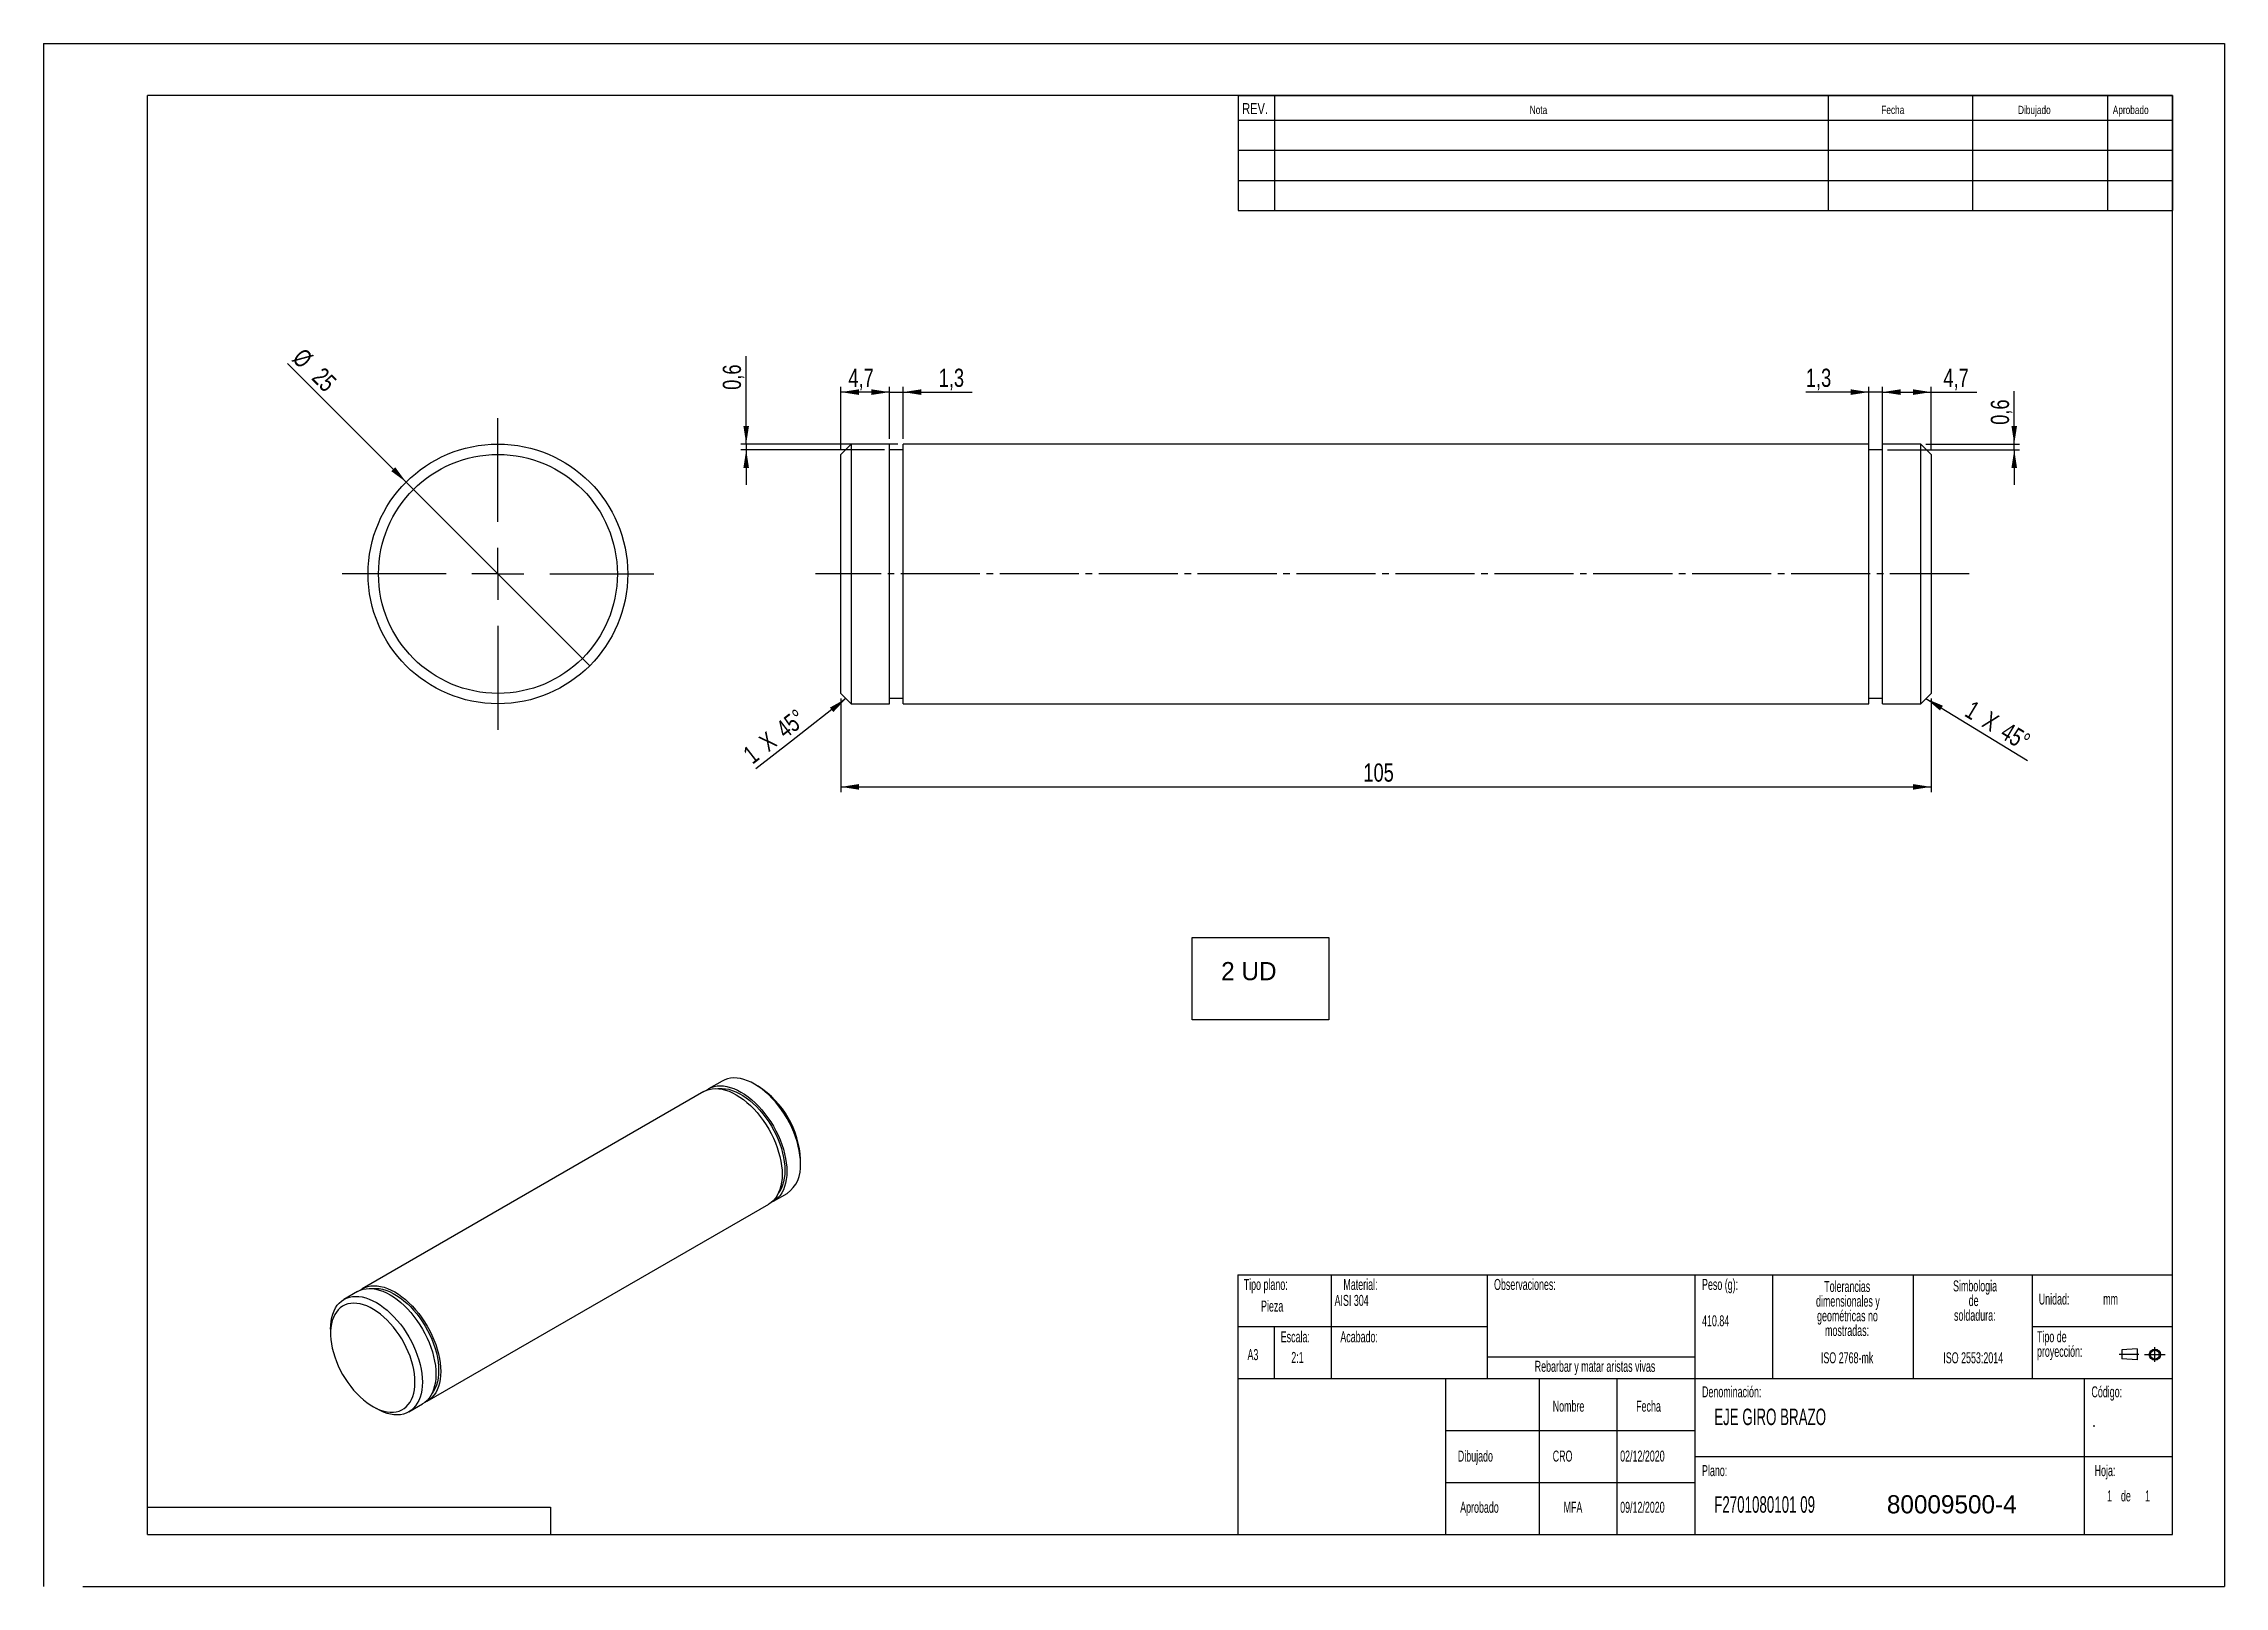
# Model space of a CAD drawing. Extents: x 0 to 2826, y 0 to 813.
# Drawn here: x 0 to 420, y 0 to 297 of the extents above.
import ezdxf

# ---------------------------------------------------------------- set-up
doc = ezdxf.new("R2010")
doc.units = 0
doc.linetypes.add('SLD-CENTRADA-TRAZOS-LARGOS', pattern=[19.05, 15.24, -1.27, 1.27, -1.27])
doc.linetypes.add('SLD-CONTINUA', pattern=[0])
doc.layers.get('0').update_dxf_attribs({"linetype": 'CONTINUOUS'})
doc.layers.add('FORMATO', color=7, linetype='SLD-CONTINUA')
doc.layers.add('SLD-0', color=179, linetype='SLD-CONTINUA')
doc.styles.add('SLDTEXTSTYLE0', font='TXT', dxfattribs={"width": 0.605})
doc.styles.add('SLDTEXTSTYLE1', font='TXT', dxfattribs={"width": 0.75})
doc.dimstyles.new('SLDDIMSTYLE0', dxfattribs={"dimtxt": 3.5, "dimasz": 3.5, "dimexe": 0, "dimexo": 0.0625, "dimgap": 0.875, "dimtad": 1, "dimdec": 1, "dimlfac": 0.5, "dimrnd": 1e-09, "dimzin": 12, "dimdsep": 46, "dimtxsty": 'SLDTEXTSTYLE1', "dimblk1": 'NONE', "dimsah": 1, "dimcen": 0, "dimadec": 0, "dimazin": 0, "dimtfac": 1, "dimtdec": 1, "dimtmove": 0, "dimatfit": 3, "dimldrblk": 'NONE', "dimfxl": 1, "dimtolj": 1, "dimtzin": 12, "dimarcsym": 0})
doc.dimstyles.new('SLDDIMSTYLE1', dxfattribs={"dimtxt": 3.5, "dimasz": 3.5, "dimexe": 0, "dimexo": 0.0625, "dimgap": 0.875, "dimtad": 1, "dimdec": 1, "dimlfac": 0.5, "dimrnd": 1e-09, "dimzin": 12, "dimdsep": 46, "dimtxsty": 'SLDTEXTSTYLE1', "dimsah": 1, "dimcen": 0.09, "dimadec": 0, "dimazin": 0, "dimtfac": 1, "dimtdec": 1, "dimtofl": 0, "dimtmove": 0, "dimatfit": 3, "dimfxl": 1, "dimtolj": 1, "dimtzin": 12, "dimarcsym": 0})
doc.dimstyles.new('SLDDIMSTYLE2', dxfattribs={"dimtxt": 3.5, "dimasz": 3.5, "dimexe": 0, "dimexo": 0.0625, "dimgap": 0.875, "dimtad": 1, "dimdec": 1, "dimlfac": 0.5, "dimrnd": 1e-09, "dimzin": 12, "dimdsep": 46, "dimtxsty": 'SLDTEXTSTYLE1', "dimsah": 1, "dimcen": 0.09, "dimadec": 0, "dimazin": 0, "dimtfac": 1, "dimtdec": 1, "dimtmove": 0, "dimatfit": 0, "dimfxl": 1, "dimtolj": 1, "dimtzin": 12, "dimarcsym": 0})
doc.dimstyles.new('SLDDIMSTYLE3', dxfattribs={"dimtxt": 3.5, "dimasz": 3.5, "dimexe": 0, "dimexo": 0.0625, "dimgap": 0.875, "dimtad": 1, "dimdec": 1, "dimlfac": 0.5, "dimrnd": 1e-09, "dimdsep": 46, "dimtxsty": 'SLDTEXTSTYLE1', "dimsah": 1, "dimcen": 0.09, "dimadec": 0, "dimazin": 0, "dimtfac": 1, "dimtdec": 1, "dimtmove": 0, "dimatfit": 0, "dimfxl": 1, "dimtolj": 1, "dimtzin": 12, "dimarcsym": 0})

# ---------------------------------------------------------------- blocks, each defined once
blk = doc.blocks.new('BLOQUE3')
at = {"color": 7, "linetype": 'SLD-CENTRADA-TRAZOS-LARGOS'}
for p, q in [((397.92, 130.06), (394.8, 130.06)), ((398.88, 130.02), (402.16, 130.02)), ((400.52, 128.85), (400.52, 131.19))]:
    blk.add_line(p, q, dxfattribs=at)
at = {"color": 7, "linetype": 'SLD-CONTINUA'}
for p, q in [((397.68, 130.95), (395.23, 130.77)), ((395.23, 130.77), (395.23, 129.34)), ((397.68, 130.95), (397.68, 129.16)), ((397.68, 129.16), (395.23, 129.34))]:
    blk.add_line(p, q, dxfattribs=at)
for radius in [0.892, 0.713]:
    blk.add_circle((400.52, 130.02), radius, dxfattribs=at)
blk = doc.blocks.new('SW_NOTE_0')
at = {"layer": 'SLD-0', "color": 0, "attachment_point": 2, "style": 'SLDTEXTSTYLE0'}
for s, insert, char_height in [('dimensionales y', (7.54, -0.09), 2.1167), ('Tolerancias', (7.41, 2.73), 2.1167), ('geométricas no', (7.46, -2.92), 2.1167), ('mostradas:', (7.38, -5.74), 2.117)]:
    blk.add_mtext(s, dxfattribs=dict(at, insert=insert, char_height=char_height))
blk = doc.blocks.new('SW_NOTE_0_1')
at = {"layer": 'SLD-0', "color": 0, "attachment_point": 1, "style": 'SLDTEXTSTYLE0'}
for s, insert, char_height in [('Tipo de', (0, 2.73), 2.117), ('proyección:', (0, -0.09), 2.1167)]:
    blk.add_mtext(s, dxfattribs=dict(at, insert=insert, char_height=char_height))
blk = doc.blocks.new('SW_NOTE_0_2')
at = {"layer": 'SLD-0', "color": 0, "char_height": 2.117, "attachment_point": 2, "style": 'SLDTEXTSTYLE0'}
for s, insert in [('Simbologia', (7.11, 2.73)), ('de', (6.84, -0.09)), ('soldadura:', (7.06, -2.92))]:
    blk.add_mtext(s, dxfattribs=dict(at, insert=insert))
blk = doc.blocks.new('SW_NOTE_0_4')
at = {"layer": 'SLD-0', "color": 0, "attachment_point": 2, "style": 'SLDTEXTSTYLE0'}
for s, insert, char_height in [('dimensionales y', (7.54, -0.09), 2.1167), ('Tolerancias', (7.41, 2.73), 2.1167), ('geométricas no', (7.46, -2.92), 2.1167), ('mostradas:', (7.38, -5.74), 2.117)]:
    blk.add_mtext(s, dxfattribs=dict(at, insert=insert, char_height=char_height))
blk = doc.blocks.new('SW_NOTE_0_5')
at = {"layer": 'SLD-0', "color": 0, "attachment_point": 1, "style": 'SLDTEXTSTYLE0'}
for s, insert, char_height in [('Tipo de', (0, 2.73), 2.117), ('proyección:', (0, -0.09), 2.1167)]:
    blk.add_mtext(s, dxfattribs=dict(at, insert=insert, char_height=char_height))
blk = doc.blocks.new('SW_NOTE_0_6')
at = {"layer": 'SLD-0', "color": 0, "char_height": 2.117, "attachment_point": 2, "style": 'SLDTEXTSTYLE0'}
for s, insert in [('Simbologia', (7.11, 2.73)), ('de', (6.84, -0.09)), ('soldadura:', (7.06, -2.92))]:
    blk.add_mtext(s, dxfattribs=dict(at, insert=insert))
blk = doc.blocks.new('_D')
at = {"layer": 'FORMATO', "color": 7, "transparency": 16777216}
for q in [(46.97, 235.44), (105.18, 177.23)]:
    blk.add_line((69.83, 212.58), q, dxfattribs=at)
blk.add_solid([(69.83, 212.58), (67.73, 215.44), (66.97, 214.68)], dxfattribs=at)
at = {"layer": 'FORMATO', "color": 7, "transparency": 16777216, "char_height": 3.5, "attachment_point": 1, "rotation": 315, "style": 'SLDTEXTSTYLE1'}
for s, insert in [('%%c', (50.16, 238.63)), ('25', (53.93, 234.94))]:
    blk.add_mtext(s, dxfattribs=dict(at, insert=insert))
blk = doc.blocks.new('_NONE')
blk = doc.blocks.new('SW_CENTERMARKSYMBOL_0')
at = {"layer": 'FORMATO', "color": 0}
for p, q in [((0, 10), (0, 30)), ((0, 0), (0, 5)), ((-10, 0), (-30, 0)), ((0, 0), (-5, 0)), ((0, 0), (0, -5)), ((0, 0), (5, 0)), ((10, 0), (30, 0)), ((0, -10), (0, -30))]:
    blk.add_line(p, q, dxfattribs=at)
blk = doc.blocks.new('_D_1')
at = {"layer": 'FORMATO', "color": 7, "transparency": 16777216}
for p, q in [((153.53, 170.91), (153.53, 152.91)), ((363.53, 170.91), (363.53, 152.91)), ((153.53, 153.91), (363.53, 153.91))]:
    blk.add_line(p, q, dxfattribs=at)
for points in [[(153.53, 153.91), (157.03, 153.37), (157.03, 154.45)], [(363.53, 153.91), (360.03, 154.45), (360.03, 153.37)]]:
    blk.add_solid(points, dxfattribs=at)
at = {"layer": 'FORMATO', "color": 7, "transparency": 16777216, "insert": (254.18, 158.42), "char_height": 3.5, "attachment_point": 1, "style": 'SLDTEXTSTYLE1'}
blk.add_mtext('105', dxfattribs=at)
blk = doc.blocks.new('_D_2')
at = {"layer": 'FORMATO', "color": 7, "transparency": 16777216}
for p, q in [((153.53, 218.91), (153.53, 230.91)), ((162.93, 229.91), (153.53, 229.91)), ((162.93, 220.91), (162.93, 230.91))]:
    blk.add_line(p, q, dxfattribs=at)
for points in [[(153.53, 229.91), (157.03, 229.37), (157.03, 230.45)], [(162.93, 229.91), (159.43, 230.45), (159.43, 229.37)]]:
    blk.add_solid(points, dxfattribs=at)
at = {"layer": 'FORMATO', "color": 7, "transparency": 16777216, "insert": (154.99, 234.42), "char_height": 3.5, "attachment_point": 1, "style": 'SLDTEXTSTYLE1'}
blk.add_mtext('4,7', dxfattribs=at)
blk = doc.blocks.new('_D_3')
at = {"layer": 'FORMATO', "color": 7, "transparency": 16777216}
for p, q in [((162.93, 229.91), (156.2, 229.91)), ((162.93, 220.91), (162.93, 230.91)), ((162.93, 229.91), (165.53, 229.91)), ((165.53, 220.91), (165.53, 230.91)), ((165.53, 229.91), (178.86, 229.91))]:
    blk.add_line(p, q, dxfattribs=at)
for points in [[(162.93, 229.91), (159.43, 230.45), (159.43, 229.37)], [(165.53, 229.91), (169.03, 229.37), (169.03, 230.45)]]:
    blk.add_solid(points, dxfattribs=at)
at = {"layer": 'FORMATO', "color": 7, "transparency": 16777216, "insert": (172.39, 234.42), "char_height": 3.5, "attachment_point": 1, "style": 'SLDTEXTSTYLE1'}
blk.add_mtext('1,3', dxfattribs=at)
blk = doc.blocks.new('_D_4')
at = {"layer": 'FORMATO', "color": 7, "transparency": 16777216}
for p, q in [((351.53, 229.91), (339.4, 229.91)), ((351.53, 219.81), (351.53, 230.91)), ((354.13, 229.91), (351.53, 229.91)), ((354.13, 219.81), (354.13, 230.91)), ((354.13, 229.91), (360.86, 229.91))]:
    blk.add_line(p, q, dxfattribs=at)
for points in [[(351.53, 229.91), (348.03, 230.45), (348.03, 229.37)], [(354.13, 229.91), (357.63, 229.37), (357.63, 230.45)]]:
    blk.add_solid(points, dxfattribs=at)
at = {"layer": 'FORMATO', "color": 7, "transparency": 16777216, "insert": (339.4, 234.42), "char_height": 3.5, "attachment_point": 1, "style": 'SLDTEXTSTYLE1'}
blk.add_mtext('1,3', dxfattribs=at)
blk = doc.blocks.new('_D_5')
at = {"layer": 'FORMATO', "color": 7, "transparency": 16777216}
for p, q in [((354.13, 220.91), (354.13, 230.91)), ((354.13, 229.91), (363.53, 229.91)), ((363.53, 218.91), (363.53, 230.91)), ((363.53, 229.91), (372.34, 229.91))]:
    blk.add_line(p, q, dxfattribs=at)
for points in [[(354.13, 229.91), (357.63, 229.37), (357.63, 230.45)], [(363.53, 229.91), (360.03, 230.45), (360.03, 229.37)]]:
    blk.add_solid(points, dxfattribs=at)
at = {"layer": 'FORMATO', "color": 7, "transparency": 16777216, "insert": (365.88, 234.42), "char_height": 3.5, "attachment_point": 1, "style": 'SLDTEXTSTYLE1'}
blk.add_mtext('4,7', dxfattribs=at)
blk = doc.blocks.new('_D_6')
at = {"layer": 'FORMATO', "color": 7, "transparency": 16777216}
for p, q in [((135.31, 219.91), (135.31, 236.82)), ((164.53, 219.91), (134.31, 219.91)), ((161.93, 218.81), (134.31, 218.81)), ((135.31, 219.91), (135.31, 218.81)), ((135.31, 218.81), (135.31, 212.08))]:
    blk.add_line(p, q, dxfattribs=at)
for points in [[(135.31, 219.91), (135.85, 223.41), (134.77, 223.41)], [(135.31, 218.81), (134.77, 215.31), (135.85, 215.31)]]:
    blk.add_solid(points, dxfattribs=at)
at = {"layer": 'FORMATO', "color": 7, "transparency": 16777216, "insert": (130.8, 230.35), "char_height": 3.5, "attachment_point": 1, "rotation": 90, "style": 'SLDTEXTSTYLE1'}
blk.add_mtext('0,6', dxfattribs=at)
blk = doc.blocks.new('_D_7')
at = {"layer": 'FORMATO', "color": 7, "transparency": 16777216}
for p, q in [((379.53, 219.91), (379.53, 230.08)), ((355.13, 218.81), (380.53, 218.81)), ((362.53, 219.91), (380.53, 219.91)), ((379.53, 218.81), (379.53, 219.91)), ((379.53, 218.81), (379.53, 212.08))]:
    blk.add_line(p, q, dxfattribs=at)
for points in [[(379.53, 219.91), (380.07, 223.41), (378.99, 223.41)], [(379.53, 218.81), (378.99, 215.31), (380.07, 215.31)]]:
    blk.add_solid(points, dxfattribs=at)
at = {"layer": 'FORMATO', "color": 7, "transparency": 16777216, "insert": (375.02, 223.62), "char_height": 3.5, "attachment_point": 1, "rotation": 90, "style": 'SLDTEXTSTYLE1'}
blk.add_mtext('0,6', dxfattribs=at)
blk = doc.blocks.new('SW_CHAMFER_DIMENSION_0')
at = {"layer": 'FORMATO', "color": 0}
for p, q in [((-6.69, 4.1), (0, 0)), ((0, 0), (12.88, -7.79))]:
    blk.add_line(p, q, dxfattribs=at)
blk.add_solid([(-6.69, 4.1), (-3.99, 1.81), (-3.43, 2.73)], dxfattribs=at)
at = {"layer": 'FORMATO', "color": 0, "char_height": 3.5, "attachment_point": 1, "rotation": 328.8361, "style": 'SLDTEXTSTYLE1'}
for s, insert in [('1', (2.33, 3.86)), ('X', (5.67, 1.84)), ('45°', (9.19, -0.29))]:
    blk.add_mtext(s, dxfattribs=dict(at, insert=insert))
blk = doc.blocks.new('SW_CHAMFER_DIMENSION_1')
at = {"layer": 'FORMATO', "color": 0}
for p, q in [((17.36, 13.54), (6.88, 5.34)), ((6.88, 5.34), (0, 0))]:
    blk.add_line(p, q, dxfattribs=at)
blk.add_solid([(17.36, 13.54), (14.27, 11.81), (14.94, 10.96)], dxfattribs=at)
at = {"layer": 'FORMATO', "color": 0, "char_height": 3.5, "attachment_point": 1, "rotation": 37.8285, "style": 'SLDTEXTSTYLE1'}
for s, insert in [('45°', (3.56, 8.48)), ('1', (-2.77, 3.56)), ('X', (0.31, 5.95))]:
    blk.add_mtext(s, dxfattribs=dict(at, insert=insert))

msp = doc.modelspace()

# ---------------------------------------------------------------- linework, layer by layer
at = {"color": 7, "linetype": 'SLD-CONTINUA'}
for p, q in [((0, 297), (420, 297)), ((0, 297), (0, 0)), ((420, 297), (420, 0)), ((410, 287), (20, 287)), ((20, 10), (20, 287)), ((410, 10), (410, 287)), ((155.53, 219.91), (153.53, 217.91)), ((162.93, 219.91), (155.53, 219.91)), ((155.53, 219.91), (155.53, 169.91)), ((162.93, 194.91), (162.93, 219.91)), ((165.53, 218.81), (162.93, 218.81)), ((351.53, 219.91), (165.53, 219.91)), ((165.53, 194.91), (165.53, 219.91)), ((351.53, 194.91), (351.53, 219.91)), ((354.13, 218.81), (351.53, 218.81)), ((361.53, 219.91), (354.13, 219.91)), ((354.13, 194.91), (354.13, 219.91)), ((363.53, 217.91), (361.53, 219.91)), ((361.53, 169.91), (361.53, 219.91)), ((153.53, 171.91), (153.53, 217.91)), ((363.53, 217.91), (363.53, 171.91)), ((162.93, 169.91), (162.93, 194.91)), ((165.53, 169.91), (165.53, 194.91)), ((351.53, 169.91), (351.53, 194.91)), ((354.13, 169.91), (354.13, 194.91)), ((153.53, 171.91), (155.53, 169.91)), ((155.53, 169.91), (162.93, 169.91)), ((162.93, 171.01), (165.53, 171.01)), ((165.53, 169.91), (351.53, 169.91)), ((351.53, 171.01), (354.13, 171.01)), ((354.13, 169.91), (361.53, 169.91)), ((361.53, 169.91), (363.53, 171.91)), ((130.68, 97.29), (128.06, 95.78)), ((137.64, 96.27), (136.93, 96.67)), ((127.15, 95.25), (61.38, 57.29)), ((145.77, 81.37), (145.77, 82.18)), ((140.56, 74.13), (143.18, 75.64)), ((73.88, 35.64), (139.64, 73.6)), ((230, 60), (410, 60)), ((230, 60), (230, 10)), ((60.47, 56.76), (57.85, 55.25)), ((55.26, 49.53), (55.26, 48.71)), ((63.39, 34.63), (64.1, 34.22)), ((70.35, 33.6), (72.96, 35.11)), ((20, 10), (410, 10)), ((7.53, 0), (420, 0))]:
    msp.add_line(p, q, dxfattribs=at)
msp.add_lwpolyline([(221.21, 124.93), (247.53, 124.93), (247.53, 109.05), (221.21, 109.05)], close=True)
at = {"color": 7, "linetype": 'SLD-CONTINUA', "flags": 128}
for points in [[(145.77, 81.37), (145.74, 82.18), (145.66, 83.02), (145.53, 83.89), (145.34, 84.77), (145.1, 85.66), (144.81, 86.56), (144.47, 87.45), (144.08, 88.34), (143.65, 89.22), (143.18, 90.08), (142.67, 90.92), (142.13, 91.73), (141.55, 92.5), (140.94, 93.25), (140.31, 93.95), (139.66, 94.6), (138.99, 95.2), (138.31, 95.75), (137.62, 96.24), (136.93, 96.67), (136.24, 97.04), (135.55, 97.35), (134.87, 97.58), (134.2, 97.75), (133.55, 97.85), (132.92, 97.88), (132.31, 97.84), (131.74, 97.72), (131.19, 97.54), (130.68, 97.29)], [(127.15, 95.25), (127.65, 95.5), (128.2, 95.68), (128.78, 95.8), (129.38, 95.84), (130.01, 95.81), (130.66, 95.71), (131.33, 95.54), (132.01, 95.31), (132.7, 95), (133.4, 94.63), (134.09, 94.2), (134.78, 93.71), (135.46, 93.16), (136.13, 92.56), (136.78, 91.9), (137.41, 91.2), (138.01, 90.46), (138.59, 89.69), (139.14, 88.87), (139.65, 88.04), (140.12, 87.18), (140.55, 86.3), (140.93, 85.41), (141.27, 84.51), (141.56, 83.62), (141.8, 82.73), (141.99, 81.85), (142.13, 80.98), (142.21, 80.14), (142.23, 79.32), (142.21, 78.54), (142.13, 77.79), (141.99, 77.08), (141.8, 76.42), (141.56, 75.81), (141.27, 75.25), (140.93, 74.74), (140.55, 74.3), (140.12, 73.92), (139.65, 73.6), (139.64, 73.6)], [(127.62, 95.49), (128.06, 95.78), (128.57, 96.03), (129.12, 96.21), (129.7, 96.33), (130.3, 96.37), (130.93, 96.34), (131.58, 96.24), (132.25, 96.07), (132.93, 95.84), (133.62, 95.53), (134.31, 95.16), (135.01, 94.73), (135.7, 94.24), (136.38, 93.69), (137.05, 93.09), (137.7, 92.43), (138.33, 91.74), (138.93, 90.99), (139.51, 90.22), (140.05, 89.41), (140.56, 88.57), (141.04, 87.71), (141.47, 86.83), (141.85, 85.94), (142.19, 85.04), (142.48, 84.15), (142.72, 83.26), (142.91, 82.38), (143.04, 81.51), (143.13, 80.67), (143.15, 79.86), (143.13, 79.07), (143.04, 78.32), (142.91, 77.61), (142.72, 76.95), (142.48, 76.34), (142.19, 75.78), (141.85, 75.27), (141.47, 74.83), (141.04, 74.45), (140.56, 74.13), (140.09, 73.9)], [(129.87, 95.82), (130.09, 95.85), (130.69, 95.86), (131.32, 95.81), (131.96, 95.69), (132.62, 95.49), (133.3, 95.23), (133.97, 94.9), (134.65, 94.51), (135.33, 94.06), (136, 93.54), (136.67, 92.97), (137.31, 92.35), (137.94, 91.68), (138.54, 90.97), (139.11, 90.22), (139.66, 89.43), (140.17, 88.62), (140.64, 87.78), (141.07, 86.92), (141.46, 86.05), (141.8, 85.17), (142.09, 84.29), (142.33, 83.42), (142.52, 82.56), (142.65, 81.71), (142.74, 80.88), (142.76, 80.08), (142.74, 79.31), (142.65, 78.58), (142.52, 77.89), (142.33, 77.24), (142.09, 76.65), (141.8, 76.1), (141.5, 75.67)], [(55.26, 49.53), (55.29, 50.31), (55.37, 51.06), (55.5, 51.77), (55.69, 52.43), (55.93, 53.04), (56.22, 53.6), (56.56, 54.11), (56.95, 54.55), (57.38, 54.93), (57.85, 55.25), (58.36, 55.5), (58.9, 55.68), (59.48, 55.79), (60.09, 55.83), (60.72, 55.81), (61.37, 55.71), (62.04, 55.54), (62.72, 55.3), (63.41, 55), (64.1, 54.63), (64.79, 54.2), (65.48, 53.71), (66.16, 53.16), (66.83, 52.55), (67.48, 51.9), (68.11, 51.2), (68.72, 50.46), (69.29, 49.68), (69.84, 48.87), (70.35, 48.03), (70.82, 47.17), (71.25, 46.29), (71.64, 45.41), (71.97, 44.51), (72.26, 43.61), (72.5, 42.72), (72.69, 41.84), (72.83, 40.98), (72.91, 40.14), (72.94, 39.32)], [(60.47, 56.76), (60.97, 57.01), (61.52, 57.19), (62.1, 57.3), (62.7, 57.34), (63.33, 57.32), (63.98, 57.22), (64.65, 57.05), (65.33, 56.81), (66.02, 56.51), (66.72, 56.14), (67.41, 55.71), (68.1, 55.22), (68.78, 54.67), (69.45, 54.06), (70.1, 53.41), (70.73, 52.71), (71.33, 51.97), (71.91, 51.19), (72.46, 50.38), (72.97, 49.54), (73.44, 48.68), (73.87, 47.8), (74.25, 46.92), (74.59, 46.02), (74.88, 45.13), (75.12, 44.23), (75.31, 43.35), (75.45, 42.49), (75.53, 41.65), (75.55, 40.83), (75.53, 40.05), (75.45, 39.3), (75.31, 38.59), (75.12, 37.93), (74.88, 37.31), (74.59, 36.75), (74.25, 36.25), (73.87, 35.81), (73.44, 35.42), (72.97, 35.11), (72.96, 35.11)], [(60.94, 56.99), (61.38, 57.29), (61.89, 57.54), (62.44, 57.72), (63.02, 57.83), (63.62, 57.87), (64.25, 57.85), (64.9, 57.75), (65.57, 57.58), (66.25, 57.34), (66.94, 57.04), (67.63, 56.67), (68.33, 56.24), (69.02, 55.75), (69.7, 55.2), (70.37, 54.59), (71.02, 53.94), (71.65, 53.24), (72.25, 52.5), (72.83, 51.72), (73.37, 50.91), (73.88, 50.07), (74.36, 49.21), (74.79, 48.34), (75.17, 47.45), (75.51, 46.55), (75.8, 45.66), (76.04, 44.77), (76.23, 43.89), (76.36, 43.02), (76.45, 42.18), (76.47, 41.36), (76.45, 40.58), (76.36, 39.83), (76.23, 39.12), (76.04, 38.46), (75.8, 37.84), (75.51, 37.28), (75.17, 36.78), (74.79, 36.34), (74.36, 35.96), (73.88, 35.64), (73.41, 35.4)], [(63.19, 57.33), (63.41, 57.35), (64.01, 57.37), (64.64, 57.32), (65.28, 57.19), (65.94, 57), (66.62, 56.74), (67.29, 56.41), (67.97, 56.02), (68.65, 55.56), (69.32, 55.05), (69.99, 54.48), (70.63, 53.86), (71.26, 53.19), (71.86, 52.48), (72.43, 51.72), (72.98, 50.94), (73.49, 50.12), (73.96, 49.28), (74.39, 48.43), (74.78, 47.56), (75.12, 46.68), (75.41, 45.8), (75.65, 44.93), (75.84, 44.06), (75.97, 43.21), (76.06, 42.39), (76.08, 41.59), (76.06, 40.82), (75.97, 40.08), (75.84, 39.39), (75.65, 38.75), (75.41, 38.15), (75.12, 37.61), (74.82, 37.18)], [(71.52, 39.32), (71.5, 40.1), (71.42, 40.91), (71.28, 41.74), (71.09, 42.58), (70.86, 43.43), (70.57, 44.29), (70.23, 45.14), (69.85, 45.99), (69.43, 46.82), (68.96, 47.64), (68.46, 48.43), (67.93, 49.19), (67.36, 49.92), (66.77, 50.61), (66.16, 51.25), (65.52, 51.85), (64.88, 52.39), (64.22, 52.88), (63.56, 53.31), (62.89, 53.67), (62.23, 53.98), (61.58, 54.21), (60.94, 54.38), (60.32, 54.48), (59.71, 54.51), (59.14, 54.47), (58.59, 54.36), (58.07, 54.19), (57.58, 53.94), (57.14, 53.63), (56.74, 53.25), (56.38, 52.81), (56.07, 52.32), (55.8, 51.77), (55.59, 51.16), (55.43, 50.51), (55.32, 49.82), (55.27, 49.09), (55.27, 48.32), (55.32, 47.53), (55.43, 46.71), (55.59, 45.87), (55.8, 45.03), (56.07, 44.17), (56.38, 43.31), (56.74, 42.46), (57.14, 41.62), (57.58, 40.8), (58.07, 39.99), (58.59, 39.22), (59.14, 38.47), (59.71, 37.76), (60.32, 37.1), (60.94, 36.47), (61.58, 35.9), (62.23, 35.39), (62.89, 34.93), (63.56, 34.53), (64.22, 34.2), (64.88, 33.93), (65.52, 33.72), (66.16, 33.59), (66.77, 33.52), (67.36, 33.53), (67.93, 33.6), (68.46, 33.75), (68.96, 33.96), (69.43, 34.24), (69.85, 34.58), (70.23, 34.99), (70.57, 35.46), (70.86, 35.98), (71.09, 36.56), (71.28, 37.18), (71.42, 37.86), (71.5, 38.57), (71.52, 39.32)], [(72.94, 39.32), (72.91, 38.54), (72.83, 37.79), (72.69, 37.08), (72.5, 36.42), (72.26, 35.8), (71.97, 35.24), (71.64, 34.74), (71.25, 34.3), (70.82, 33.91), (70.35, 33.6), (69.84, 33.35), (69.29, 33.17), (68.72, 33.05), (68.11, 33.01), (67.48, 33.04), (66.83, 33.14), (66.16, 33.31), (65.48, 33.54), (64.79, 33.85), (64.1, 34.22), (64.1, 34.22)]]:
    msp.add_lwpolyline(points, dxfattribs=at)
at = {"color": 7, "linetype": 'SLD-CONTINUA'}
for radius in [25, 23]:
    msp.add_circle((87.5, 194.91), radius, dxfattribs=at)
for centre, radius, start, end in [((128.14, 81.39), 17.65, 2.562, 57.4326), ((139.49, 80.76), 6.3, 305.7765, 5.5357)]:
    msp.add_arc(centre, radius, start, end, dxfattribs=at)
at = {"layer": 'FORMATO'}
for p, q in [((230.09, 287), (410, 287)), ((230.09, 287), (230.09, 264.87)), ((237.03, 287), (237.03, 264.87)), ((343.66, 287), (343.66, 264.87)), ((371.46, 287), (371.46, 264.87)), ((397.51, 287), (397.51, 264.87)), ((410, 287), (410, 264.87)), ((230.09, 282.27), (410, 282.27)), ((230.09, 276.47), (410, 276.47)), ((230.09, 270.67), (410, 270.67)), ((230.09, 264.87), (410, 264.87))]:
    msp.add_line(p, q, dxfattribs=at)
at = {"layer": 'FORMATO', "color": 7, "linetype": 'SLD-CENTRADA-TRAZOS-LARGOS'}
msp.add_line((370.84, 194.91), (148.64, 194.91), dxfattribs=at)
at = {"layer": 'SLD-0'}
for p, q in [((248, 60), (248, 40)), ((278, 60), (278, 40)), ((318, 60), (318, 40)), ((333, 60), (333, 40)), ((360.08, 60), (360.08, 40)), ((383, 60), (383, 40)), ((230, 50), (248, 50)), ((237, 50), (237, 40)), ((248, 50), (278, 50)), ((383, 50), (410, 50)), ((278, 44.16), (318, 44.16)), ((230, 40), (410, 40)), ((270, 40), (270, 10)), ((288, 40), (288, 10)), ((303, 40), (303, 10)), ((318, 40), (318, 10)), ((393, 40), (393, 10)), ((270, 30), (318, 30)), ((318, 25), (393, 25)), ((393, 25), (410, 25)), ((270, 20), (318, 20)), ((20, 15.25), (97.63, 15.25)), ((97.63, 15.25), (97.63, 10))]:
    msp.add_line(p, q, dxfattribs=at)

# ---------------------------------------------------------------- block references
at = {"color": 7, "linetype": 'Continuous', "xscale": 1.2, "yscale": 1.2, "zscale": 1.2}
msp.add_blockref('BLOQUE3', (-74.01, -111.41), dxfattribs=at)
msp.add_blockref('BLOQUE3', (-74.01, -111.41), dxfattribs=at)
at = {"layer": 'FORMATO', "color": 7}
msp.add_blockref('SW_CENTERMARKSYMBOL_0', (87.5, 194.91), dxfattribs=at)
at = {"layer": 'FORMATO'}
for name, p in [('SW_CHAMFER_DIMENSION_1', (137.16, 157.36)), ('SW_CHAMFER_DIMENSION_0', (369.22, 166.81))]:
    msp.add_blockref(name, p, dxfattribs=at)
at = {"layer": 'SLD-0'}
for name, p in [('SW_NOTE_0', (339.95, 56.06)), ('SW_NOTE_0_4', (339.95, 56.06)), ('SW_NOTE_0_2', (364.87, 56.17)), ('SW_NOTE_0_6', (364.87, 56.17)), ('SW_NOTE_0_1', (383.91, 46.39)), ('SW_NOTE_0_5', (383.91, 46.39))]:
    msp.add_blockref(name, p, dxfattribs=at)

# ---------------------------------------------------------------- texts
at = {"insert": (226.79, 120.19), "char_height": 3.5, "attachment_point": 1}
msp.add_mtext_dynamic_manual_height_columns('2 UD', width=75.0101, gutter_width=17.5, heights=[0], dxfattribs=at)
at = {"insert": (355, 17.55), "char_height": 3.5, "width": 28.7875, "attachment_point": 1}
msp.add_mtext('80009500-4', dxfattribs=at)
at = {"layer": 'FORMATO', "attachment_point": 1, "style": 'SLDTEXTSTYLE1'}
for s, insert, char_height in [('REV.', (230.84, 285.55), 2.117), ('Nota', (286.22, 285.03), 1.587), ('Fecha', (353.93, 285.03), 1.587), ('Dibujado', (380.26, 285.03), 1.587), ('Aprobado', (398.51, 285.03), 1.587)]:
    msp.add_mtext(s, dxfattribs=dict(at, insert=insert, char_height=char_height))
at = {"layer": 'SLD-0', "style": 'SLDTEXTSTYLE0'}
for s, insert, char_height, attachment_point in [('Tipo plano:', (231.13, 59.18), 2.1167, 1), ('Tipo plano:', (231.13, 59.18), 2.1167, 1), ('Material:', (250.33, 59.18), 2.117, 1), ('Material:', (250.33, 59.18), 2.117, 1), ('Observaciones:', (279.34, 59.18), 2.1167, 1), ('Observaciones:', (279.34, 59.18), 2.1167, 1), ('Peso (g):', (319.4, 59.18), 2.117, 1), ('Peso (g):', (319.4, 59.18), 2.117, 1), ('Pieza', (234.47, 55.02), 2.117, 1), ('Pieza', (234.47, 55.02), 2.117, 1), ('AISI 304', (248.63, 56.11), 2.117, 1), ('AISI 304', (248.63, 56.11), 2.117, 1), ('Unidad:', (384.25, 56.37), 2.117, 1), ('Unidad:', (384.25, 56.37), 2.117, 1), ('mm', (396.66, 56.37), 2.117, 1), ('mm', (396.66, 56.37), 2.117, 1), ('410.84', (319.4, 52.18), 2.117, 1), ('410.84', (319.4, 52.18), 2.117, 1), ('Escala:', (238.26, 49.1), 2.117, 1), ('Escala:', (238.26, 49.1), 2.117, 1), ('Acabado:', (249.74, 49.1), 2.117, 1), ('Acabado:', (249.74, 49.1), 2.117, 1), ('A3', (231.86, 45.67), 2.117, 1), ('A3', (231.86, 45.67), 2.117, 1), ('2:1', (240.29, 45.13), 2.117, 1), ('2:1', (240.29, 45.13), 2.117, 1), ('Rebarbar y matar aristas vivas', (298.79, 43.42), 2.1167, 2), ('Rebarbar y matar aristas vivas', (298.79, 43.42), 2.1167, 2), ('ISO 2768-mk', (347.34, 45.06), 2.1167, 2), ('ISO 2768-mk', (347.34, 45.06), 2.1167, 2), ('ISO 2553:2014', (371.63, 45.06), 2.1167, 2), ('ISO 2553:2014', (371.63, 45.06), 2.1167, 2), ('Denominación:', (319.4, 38.51), 2.1167, 1), ('Denominación:', (319.4, 38.51), 2.1167, 1), ('Código:', (394.4, 38.51), 2.117, 1), ('Código:', (394.4, 38.51), 2.117, 1), ('Nombre', (290.64, 35.75), 2.117, 1), ('Nombre', (290.64, 35.75), 2.117, 1), ('Fecha', (306.71, 35.75), 2.117, 1), ('Fecha', (306.71, 35.75), 2.117, 1), ('EJE GIRO BRAZO', (321.74, 34.22), 3.175, 1), ('EJE GIRO BRAZO', (321.74, 34.22), 3.175, 1), ('-', (394.59, 32.19), 2.12, 1), ('-', (394.59, 32.19), 2.12, 1), ('Dibujado', (272.37, 26.14), 2.117, 1), ('Dibujado', (272.37, 26.14), 2.117, 1), ('CRO', (290.64, 26.14), 2.117, 1), ('02/12/2020', (303.63, 26.14), 2.117, 1), ('Plano:', (319.4, 23.34), 2.117, 1), ('Plano:', (319.4, 23.34), 2.117, 1), ('Hoja:', (395.01, 23.34), 2.117, 1), ('Hoja:', (395.01, 23.34), 2.117, 1), ('F2701080101 09', (321.74, 17.35), 3.175, 1), ('F2701080101 09', (321.74, 17.35), 3.175, 1), ('1', (397.41, 18.47), 2.12, 1), ('1', (397.41, 18.47), 2.12, 1), ('1', (397.41, 18.47), 2.12, 1), ('1', (397.41, 18.47), 2.12, 1), ('de', (400.08, 18.47), 2.117, 1), ('de', (400.08, 18.47), 2.117, 1), ('de', (400.08, 18.47), 2.117, 1), ('de', (400.08, 18.47), 2.117, 1), ('1', (404.73, 18.47), 2.12, 1), ('1', (404.73, 18.47), 2.12, 1), ('1', (404.73, 18.47), 2.12, 1), ('1', (404.73, 18.47), 2.12, 1), ('Aprobado', (272.82, 16.28), 2.117, 1), ('Aprobado', (272.82, 16.28), 2.117, 1), ('MFA', (292.74, 16.28), 2.117, 1), ('09/12/2020', (303.63, 16.28), 2.117, 1)]:
    msp.add_mtext(s, dxfattribs=dict(at, insert=insert, char_height=char_height, attachment_point=attachment_point))

# ---------------------------------------------------------------- dimensions: what is measured, and where the dimension line sits
at = {"layer": 'FORMATO', "color": 7}
dim = msp.add_diameter_dim_2p(p1=(105.18, 177.23), p2=(69.83, 212.58), dimstyle='SLDDIMSTYLE0', dxfattribs=at)
dim.commit()
dim.dimension.update_dxf_attribs({"geometry": '_D', "text_midpoint": (50.61, 231.8), "dimtype": 163})
for base, p1, p2, picture, middle in [((135.31026481, 218.80682737), (165.52693624, 219.90682737), (162.92693624, 218.80682737), '_D_6', (135.31026481, 233.58327899)), ((379.52693624, 219.90682737), (354.12693624, 218.80682737), (361.52693624, 219.90682737), '_D_7', (379.52693624, 226.84956458))]:
    dim = msp.add_linear_dim(base=base, p1=p1, p2=p2, angle=90, dimstyle='SLDDIMSTYLE3', dxfattribs=at)
    dim.commit()
    dim.dimension.update_dxf_attribs({"geometry": picture, "text_midpoint": middle, "dimtype": 160})
for base, p1, p2, dimstyle, picture, middle in [((153.53, 229.91), (162.93, 219.91), (153.53, 217.91), 'SLDDIMSTYLE1', '_D_2', (158.23, 229.91)), ((165.53, 229.91), (162.93, 219.91), (165.53, 219.91), 'SLDDIMSTYLE2', '_D_3', (175.63, 229.91)), ((351.53, 229.91), (354.13, 218.81), (351.53, 218.81), 'SLDDIMSTYLE2', '_D_4', (342.63, 229.91)), ((363.53, 229.91), (354.13, 219.91), (363.53, 217.91), 'SLDDIMSTYLE1', '_D_5', (369.11, 229.91)), ((363.53, 153.91), (153.53, 171.91), (363.53, 171.91), 'SLDDIMSTYLE1', '_D_1', (258.06, 153.91))]:
    dim = msp.add_linear_dim(base=base, p1=p1, p2=p2, dimstyle=dimstyle, dxfattribs=at)
    dim.commit()
    dim.dimension.update_dxf_attribs({"geometry": picture, "text_midpoint": middle, "dimtype": 160})

doc.saveas('drawing.dxf')
